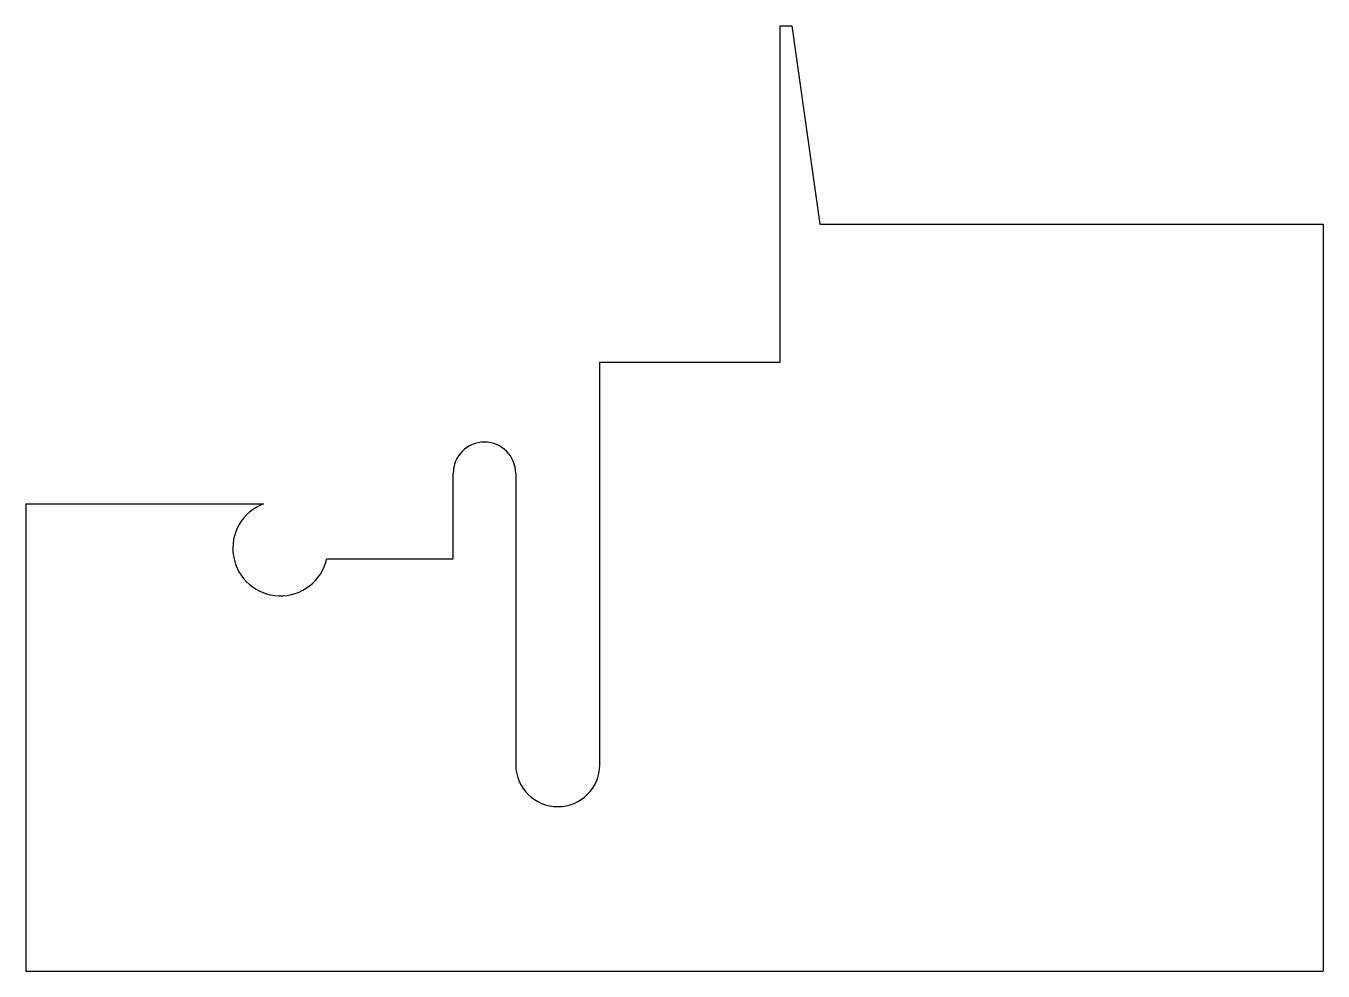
# Model space of a CAD drawing. Header units: millimetres. Extents: x 0 to 247, y 0 to 180.
import ezdxf

# ---------------------------------------------------------------- set-up
doc = ezdxf.new("R2010")
doc.units = ezdxf.units.MM

msp = doc.modelspace()

# ---------------------------------------------------------------- linework, layer by layer
at = {"color": 7, "linetype": 'Continuous'}
for p, q in [((143.61, 115.97), (143.61, 180)), ((143.61, 180), (145.82, 180)), ((145.82, 180), (151.18, 142.25)), ((151.18, 142.25), (247, 142.25)), ((247, 142.25), (247, 0)), ((109.3, 39.2), (109.3, 115.97)), ((109.3, 115.97), (143.61, 115.97)), ((81.36, 78.48), (81.36, 94.79)), ((93.26, 94.79), (93.26, 39.2)), ((0, 89), (45.26, 89)), ((0, 89), (0, 0)), ((57.29, 78.48), (81.36, 78.48)), ((0, 0), (247, 0))]:
    msp.add_line(p, q, dxfattribs=at)
for centre, radius, start, end in [((87.31, 94.79), 5.95, 0, 180), ((48.46, 80.52), 9.06, 110.7462, 346.9753), ((101.28, 39.34), 8.02, 181.0247, 358.9753)]:
    msp.add_arc(centre, radius, start, end, dxfattribs=at)

doc.saveas('drawing.dxf')
